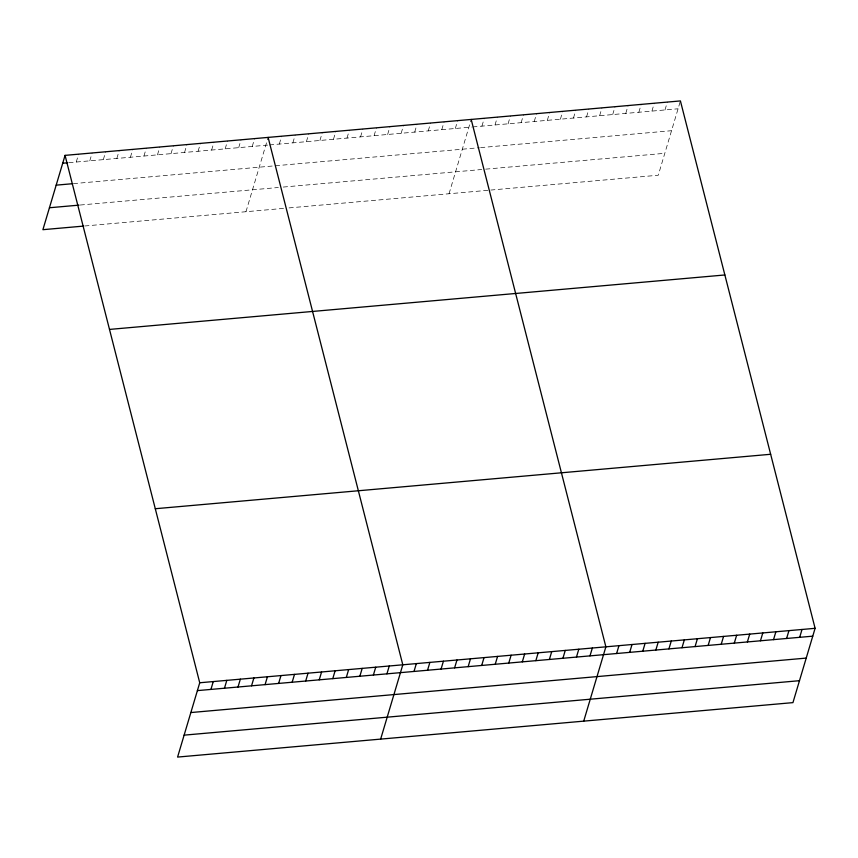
<?xml version="1.0" encoding="UTF-8"?>
<svg xmlns="http://www.w3.org/2000/svg" width="858" height="858" viewBox="0 0 858 858"><rect width="100%" height="100%" fill="white"/><g stroke="black" fill="none" stroke-linecap="round" stroke-linejoin="round"><path stroke-width="0.64" stroke-dasharray="4.29 3.22" d="M76.255 162.033L78.593 154.183M89.79 160.832L92.128 152.981M103.325 159.631L105.663 151.78M116.86 158.44L119.208 150.59M130.405 157.239L132.743 149.389M143.94 156.038L146.278 148.187M157.475 154.848L159.824 146.997M171.021 153.646L173.359 145.796M184.556 152.445L186.894 144.594M198.091 151.255L200.429 143.393M211.626 150.053L213.974 142.203M225.171 148.852L227.509 141.002M238.706 147.651L241.044 139.8M252.241 146.461L254.59 138.61M245.967 211.722L267.793 138.535M279.322 144.058L281.66 136.208M292.857 142.868L295.195 135.017M306.403 141.667L308.741 133.816M319.937 140.465L322.276 132.615M333.472 139.275L335.81 131.424M347.007 138.074L349.356 130.223M360.553 136.872L362.891 129.022M374.088 135.682L376.426 127.821M387.623 134.481L389.972 126.63M401.169 133.28L403.507 125.429M414.704 132.078L417.042 124.228M428.239 130.888L430.577 123.037M441.773 129.687L444.122 121.836M455.319 128.486L457.657 120.635M449.045 193.747L470.86 120.56M481.928 126.137L484.277 118.286M495.012 124.978L497.35 117.128M508.086 123.82L510.424 115.969M521.16 122.662L523.498 114.811M534.234 121.504L536.582 113.653M547.318 120.345L549.656 112.495M560.392 119.198L562.73 111.336M573.466 118.039L575.804 110.189M586.54 116.881L588.888 109.03M599.624 115.723L601.962 107.872M612.698 114.564L615.036 106.714M625.772 113.406L628.11 105.555M638.845 112.248L641.194 104.397M651.93 111.09L654.268 103.239M665.004 109.931L667.342 102.081M680.083 102.048L658.268 175.236L490.883 190.047M68.865 162.688L268.243 145.045M269.476 144.938L471.471 127.059M472.779 126.941L678.077 108.784M73.402 183.633L479.311 147.715M480.619 147.608L671.546 130.706M80.202 205.03L278.357 187.505M283.279 187.065L481.735 169.509M485.66 169.155L664.811 153.303M84.749 225.986L284.127 208.344M289.049 207.904L488.277 190.283"/><path stroke-width="1.29" d="M65.058 155.373L199.732 682.764L177.585 757.078L792.942 702.627L815.1 628.313L680.415 100.922L65.058 155.373L42.9 229.687L83.516 226.094M210.929 689.414L213.267 681.563M224.464 688.223L226.812 680.362M238.009 687.022L240.347 679.171M251.544 685.821L253.882 677.97M265.079 684.62L267.428 676.769M278.625 683.429L280.963 675.578M292.16 682.228L294.498 674.377M305.695 681.027L308.033 673.176M319.23 679.836L321.578 671.986M332.775 678.635L335.113 670.784M346.31 677.434L348.648 669.583M359.845 676.243L362.194 668.393M373.391 675.042L375.729 667.192M386.926 673.841L389.264 665.99M380.652 739.103L402.799 664.789L268.125 137.409M414.006 671.449L416.344 663.599M427.541 670.248L429.879 662.397M441.076 669.047L443.414 661.196M454.611 667.856L456.96 660.006M468.157 666.655L470.495 658.805M481.692 665.454L484.03 657.603M495.227 664.264L497.576 656.413M508.773 663.062L511.111 655.212M522.308 661.861L524.646 654.01M535.842 660.671L538.181 652.82M549.377 659.47L551.726 651.619M562.923 658.268L565.261 650.418M576.458 657.078L578.796 649.216M589.993 655.877L592.342 648.026M583.719 721.138L605.877 646.825L471.192 119.444M616.612 653.517L618.95 645.666M629.686 652.359L632.024 644.508M642.76 651.211L645.109 643.35M655.844 650.053L658.183 642.202M668.918 648.895L671.256 641.044M681.992 647.736L684.33 639.886M695.066 646.578L697.415 638.727M708.15 645.42L710.488 637.569M721.224 644.261L723.562 636.411M734.298 643.103L736.636 635.252M747.372 641.945L749.72 634.094M760.456 640.797L762.794 632.936M773.53 639.639L775.868 631.788M786.604 638.481L788.942 630.63M799.677 637.322L802.026 629.472M62.709 163.224L67.632 162.795M56.178 185.156L72.169 183.741M49.442 207.754L78.979 205.137M109.502 329.418L724.86 274.968M155.287 508.73L770.656 454.279M199.732 682.764L815.1 628.313M197.394 690.615L812.762 636.164M190.851 712.548L806.22 658.097M184.116 735.145L799.484 680.694"/></g></svg>
